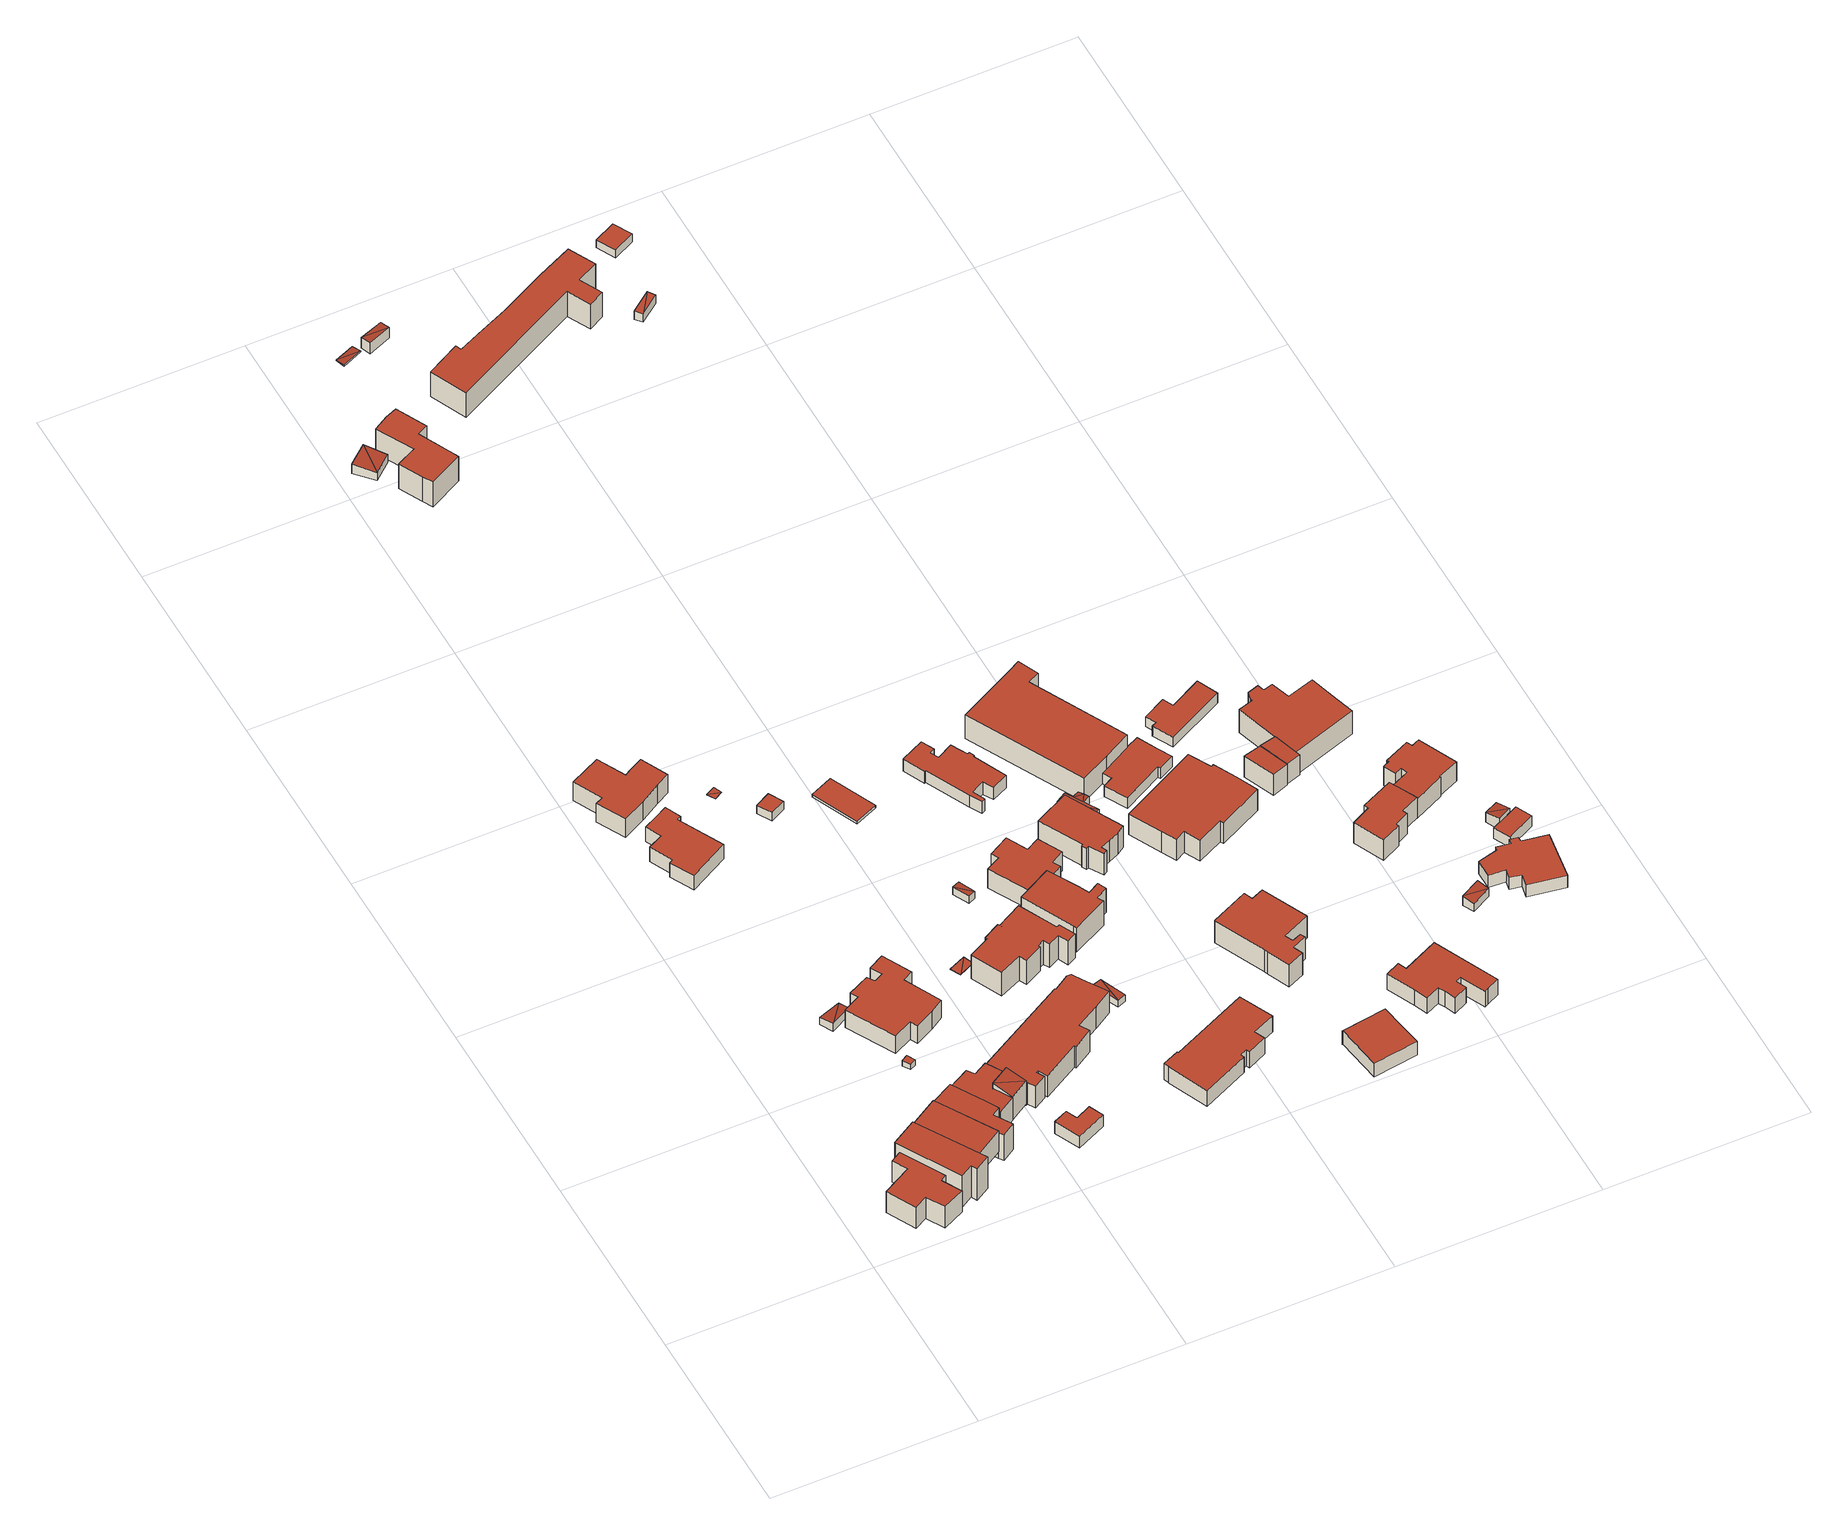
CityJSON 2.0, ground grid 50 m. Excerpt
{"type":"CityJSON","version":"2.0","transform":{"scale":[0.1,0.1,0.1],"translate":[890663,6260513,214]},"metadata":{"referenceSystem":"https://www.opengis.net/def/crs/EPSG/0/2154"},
"CityObjects":{
"building1":{"type":"Building","attributes":{"class":"Building"},"children":["building1-1"]},
"building1-1":{"type":"BuildingPart","parents":["building1"],"geometry":[{"type":"Solid","lod":"2.2","boundaries":[[[[0,1,2,3,4,5,6,7,8,9]],[[10,11,12,13,14,15,16,17,18,19]],[[19,18,8,9]],[[18,17,7,8]],[[17,16,6,7]],[[16,15,5,6]],[[15,14,4,5]],[[14,13,3,4]],[[13,12,2,3]],[[12,11,1,2]],[[11,10,0,1]],[[10,19,9,0]]]],"semantics":{"surfaces":[{"type":"GroundSurface"},{"type":"RoofSurface"},{"type":"WallSurface","on_footprint_edge":true}],"values":[[0,1,2,2,2,2,2,2,2,2,2,2]]}}]},
"building2":{"type":"Building","attributes":{"class":"Building"},"children":["building2-1"]},
"building2-1":{"type":"BuildingPart","parents":["building2"],"geometry":[{"type":"Solid","lod":"2.2","boundaries":[[[[20,21,22,23,24,25]],[[26,27,28,29,30,31]],[[31,30,24,25]],[[30,29,23,24]],[[29,28,22,23]],[[28,27,21,22]],[[27,26,20,21]],[[26,31,25,20]]]],"semantics":{"surfaces":[{"type":"GroundSurface"},{"type":"RoofSurface"},{"type":"WallSurface","on_footprint_edge":true}],"values":[[0,1,2,2,2,2,2,2]]}}]},
"building3":{"type":"Building","attributes":{"class":"Building"},"children":["building3-1"]},
"building3-1":{"type":"BuildingPart","parents":["building3"],"geometry":[{"type":"Solid","lod":"2.2","boundaries":[[[[32,33,34,35]],[[36,37,38,39]],[[39,38,34,35]],[[38,37,33,34]],[[37,36,32,33]],[[36,39,35,32]]]],"semantics":{"surfaces":[{"type":"GroundSurface"},{"type":"RoofSurface"},{"type":"WallSurface","on_footprint_edge":true}],"values":[[0,1,2,2,2,2]]}}]},
"building4":{"type":"Building","attributes":{"class":"Building"},"children":["building4-1"]},
"building4-1":{"type":"BuildingPart","parents":["building4"],"geometry":[{"type":"Solid","lod":"2.2","boundaries":[[[[40,41,42,43,44,45,46,47]],[[48,49,50,51,52,53,54,55]],[[55,54,46,47]],[[54,53,45,46]],[[53,52,44,45]],[[52,51,43,44]],[[51,50,42,43]],[[50,49,41,42]],[[49,48,40,41]],[[48,55,47,40]]]],"semantics":{"surfaces":[{"type":"GroundSurface"},{"type":"RoofSurface"},{"type":"WallSurface","on_footprint_edge":true}],"values":[[0,1,2,2,2,2,2,2,2,2]]}}]},
"building5":{"type":"Building","attributes":{"class":"Building"},"children":["building5-1"]},
"building5-1":{"type":"BuildingPart","parents":["building5"],"geometry":[{"type":"Solid","lod":"2.2","boundaries":[[[[56,57,58]],[[59,58,57]],[[60,61,62,63]],[[59,57,62,63]],[[57,56,61,62]],[[56,58,60,61]],[[58,59,63,60]]]],"semantics":{"surfaces":[{"type":"RoofSurface","rf_azimuth":106.71,"rf_slope":6.25},{"type":"GroundSurface"},{"type":"WallSurface","on_footprint_edge":true}],"values":[[0,0,1,2,2,2,2]]}}]},
"building6":{"type":"Building","attributes":{"class":"Building"},"children":["building6-1"]},
"building6-1":{"type":"BuildingPart","parents":["building6"],"geometry":[{"type":"Solid","lod":"2.2","boundaries":[[[[64,65,66,67]],[[68,69,70,71]],[[71,70,66,67]],[[70,69,65,66]],[[69,68,64,65]],[[68,71,67,64]]]],"semantics":{"surfaces":[{"type":"GroundSurface"},{"type":"RoofSurface"},{"type":"WallSurface","on_footprint_edge":true}],"values":[[0,1,2,2,2,2]]}}]},
"building7":{"type":"Building","attributes":{"class":"Building"},"children":["building7-1"]},
"building7-1":{"type":"BuildingPart","parents":["building7"],"geometry":[{"type":"Solid","lod":"2.2","boundaries":[[[[72,73,74,75,76,77,47,46,78,79]],[[80,81,82,83,84,85,86,87,88,89]],[[89,88,78,79]],[[88,87,46,78]],[[87,86,47,46]],[[86,85,77,47]],[[85,84,76,77]],[[84,83,75,76]],[[83,82,74,75]],[[82,81,73,74]],[[81,80,72,73]],[[80,89,79,72]]]],"semantics":{"surfaces":[{"type":"GroundSurface"},{"type":"RoofSurface"},{"type":"WallSurface","on_footprint_edge":true}],"values":[[0,1,2,2,2,2,2,2,2,2,2,2]]}}]},
"building8":{"type":"Building","attributes":{"class":"Building"},"children":["building8-1"]},
"building8-1":{"type":"BuildingPart","parents":["building8"],"geometry":[{"type":"Solid","lod":"2.2","boundaries":[[[[90,91,92,93,94,95,96,97,98,99,100]],[[101,102,103,104,105,106,107,108,109,110,111]],[[111,110,99,100]],[[110,109,98,99]],[[109,108,97,98]],[[108,107,96,97]],[[107,106,95,96]],[[106,105,94,95]],[[105,104,93,94]],[[104,103,92,93]],[[103,102,91,92]],[[102,101,90,91]],[[101,111,100,90]]]],"semantics":{"surfaces":[{"type":"GroundSurface"},{"type":"RoofSurface"},{"type":"WallSurface","on_footprint_edge":true}],"values":[[0,1,2,2,2,2,2,2,2,2,2,2,2]]}}]},
"building9":{"type":"Building","attributes":{"class":"Building"},"children":["building9-1"]},
"building9-1":{"type":"BuildingPart","parents":["building9"],"geometry":[{"type":"Solid","lod":"2.2","boundaries":[[[[112,113,114,115,116,117,118,119,120,121,122,123,124,125,126]],[[127,128,129,130,131,132,133,134,135,136,137,138,139,140,141]],[[141,140,125,126]],[[140,139,124,125]],[[139,138,123,124]],[[138,137,122,123]],[[137,136,121,122]],[[136,135,120,121]],[[135,134,119,120]],[[134,133,118,119]],[[133,132,117,118]],[[132,131,116,117]],[[131,130,115,116]],[[130,129,114,115]],[[129,128,113,114]],[[128,127,112,113]],[[127,141,126,112]]]],"semantics":{"surfaces":[{"type":"GroundSurface"},{"type":"RoofSurface"},{"type":"WallSurface","on_footprint_edge":true}],"values":[[0,1,2,2,2,2,2,2,2,2,2,2,2,2,2,2,2]]}}]},
"building10":{"type":"Building","attributes":{"class":"Building"},"children":["building10-1"]},
"building10-1":{"type":"BuildingPart","parents":["building10"],"geometry":[{"type":"Solid","lod":"2.2","boundaries":[[[[142,143,144,145,146,147,148,149,150,151,152]],[[153,154,155,156,157,158,159,160,161,162,163]],[[163,162,151,152]],[[162,161,150,151]],[[161,160,149,150]],[[160,159,148,149]],[[159,158,147,148]],[[158,157,146,147]],[[157,156,145,146]],[[156,155,144,145]],[[155,154,143,144]],[[154,153,142,143]],[[153,163,152,142]]]],"semantics":{"surfaces":[{"type":"GroundSurface"},{"type":"RoofSurface"},{"type":"WallSurface","on_footprint_edge":true}],"values":[[0,1,2,2,2,2,2,2,2,2,2,2,2]]}}]},
"building11":{"type":"Building","attributes":{"class":"Building"},"children":["building11-1"]},
"building11-1":{"type":"BuildingPart","parents":["building11"],"geometry":[{"type":"Solid","lod":"2.2","boundaries":[[[[164,165,166]],[[167,166,165]],[[168,169,170,171]],[[167,165,170,171]],[[165,164,169,170]],[[164,166,168,169]],[[166,167,171,168]]]],"semantics":{"surfaces":[{"type":"RoofSurface","rf_azimuth":301.93,"rf_slope":14.39},{"type":"GroundSurface"},{"type":"WallSurface","on_footprint_edge":true}],"values":[[0,0,1,2,2,2,2]]}}]},
"building12":{"type":"Building","attributes":{"class":"Building"},"children":["building12-1"]},
"building12-1":{"type":"BuildingPart","parents":["building12"],"geometry":[{"type":"Solid","lod":"2.2","boundaries":[[[[172,173,174,175,176,177]],[[178,179,180,181,182,183]],[[183,182,176,177]],[[182,181,175,176]],[[181,180,174,175]],[[180,179,173,174]],[[179,178,172,173]],[[178,183,177,172]]]],"semantics":{"surfaces":[{"type":"GroundSurface"},{"type":"RoofSurface"},{"type":"WallSurface","on_footprint_edge":true}],"values":[[0,1,2,2,2,2,2,2]]}}]},
"building13":{"type":"Building","attributes":{"class":"Building"},"children":["building13-1"]},
"building13-1":{"type":"BuildingPart","parents":["building13"],"geometry":[{"type":"Solid","lod":"2.2","boundaries":[[[[184,185,186]],[[187,186,185]],[[186,184,188,189]],[[187,185,188,189]],[[185,184,188]],[[187,189,186]]]],"semantics":{"surfaces":[{"type":"RoofSurface","rf_azimuth":44.64,"rf_slope":2.8},{"type":"GroundSurface"},{"type":"WallSurface","on_footprint_edge":true}],"values":[[0,0,1,2,2,2]]}}]},
"building14":{"type":"Building","attributes":{"class":"Building"},"children":["building14-1"]},
"building14-1":{"type":"BuildingPart","parents":["building14"],"geometry":[{"type":"Solid","lod":"2.2","boundaries":[[[[190,191,192,193,194,195,196,197,198,199,200,201,202,203,204,205,206,207,208,209]],[[210,211,212,213,214,215,216,217,218,219,220,221,222,223,224,225,226,227,228,229]],[[229,228,208,209]],[[228,227,207,208]],[[227,226,206,207]],[[226,225,205,206]],[[225,224,204,205]],[[224,223,203,204]],[[223,222,202,203]],[[222,221,201,202]],[[221,220,200,201]],[[220,219,199,200]],[[219,218,198,199]],[[218,217,197,198]],[[217,216,196,197]],[[216,215,195,196]],[[215,214,194,195]],[[214,213,193,194]],[[213,212,192,193]],[[212,211,191,192]],[[211,210,190,191]],[[210,229,209,190]]]],"semantics":{"surfaces":[{"type":"GroundSurface"},{"type":"RoofSurface"},{"type":"WallSurface","on_footprint_edge":true}],"values":[[0,1,2,2,2,2,2,2,2,2,2,2,2,2,2,2,2,2,2,2,2,2]]}}]},
"building15":{"type":"Building","attributes":{"class":"Building"},"children":["building15-1"]},
"building15-1":{"type":"BuildingPart","parents":["building15"],"geometry":[{"type":"Solid","lod":"2.2","boundaries":[[[[230,231,232]],[[233,232,231]],[[234,235,236,237]],[[233,231,236,237]],[[231,230,235,236]],[[230,232,234,235]],[[232,233,237,234]]]],"semantics":{"surfaces":[{"type":"RoofSurface","rf_azimuth":112.32,"rf_slope":1.41},{"type":"GroundSurface"},{"type":"WallSurface","on_footprint_edge":true}],"values":[[0,0,1,2,2,2,2]]}}]},
"building16":{"type":"Building","attributes":{"class":"Building"},"children":["building16-1"]},
"building16-1":{"type":"BuildingPart","parents":["building16"],"geometry":[{"type":"Solid","lod":"2.2","boundaries":[[[[238,239,240,241]],[[242,243,244,245]],[[245,244,240,241]],[[244,243,239,240]],[[243,242,238,239]],[[242,245,241,238]]]],"semantics":{"surfaces":[{"type":"GroundSurface"},{"type":"RoofSurface"},{"type":"WallSurface","on_footprint_edge":true}],"values":[[0,1,2,2,2,2]]}}]},
"building17":{"type":"Building","attributes":{"class":"Building"},"children":["building17-1"]},
"building17-1":{"type":"BuildingPart","parents":["building17"],"geometry":[{"type":"Solid","lod":"2.2","boundaries":[[[[246,247,248]],[[249,246,248]],[[250,251,252,253]],[[248,247,252,253]],[[247,246,251,252]],[[246,249,250,251]],[[249,248,253,250]]]],"semantics":{"surfaces":[{"type":"RoofSurface","rf_azimuth":301.26,"rf_slope":8},{"type":"GroundSurface"},{"type":"WallSurface","on_footprint_edge":true}],"values":[[0,0,1,2,2,2,2]]}}]},
"building18":{"type":"Building","attributes":{"class":"Building"},"children":["building18-1"]},
"building18-1":{"type":"BuildingPart","parents":["building18"],"geometry":[{"type":"Solid","lod":"2.2","boundaries":[[[[254,255,256,257,258,259,260,261,262,263,264,265,266,267,268,269,270,271,272,273]],[[274,275,276,277,278,279,280,281,282,283,284,285,286,287,288,289,290,291,292,293]],[[293,292,272,273]],[[292,291,271,272]],[[291,290,270,271]],[[290,289,269,270]],[[289,288,268,269]],[[288,287,267,268]],[[287,286,266,267]],[[286,285,265,266]],[[285,284,264,265]],[[284,283,263,264]],[[283,282,262,263]],[[282,281,261,262]],[[281,280,260,261]],[[280,279,259,260]],[[279,278,258,259]],[[278,277,257,258]],[[277,276,256,257]],[[276,275,255,256]],[[275,274,254,255]],[[274,293,273,254]]]],"semantics":{"surfaces":[{"type":"GroundSurface"},{"type":"RoofSurface"},{"type":"WallSurface","on_footprint_edge":true}],"values":[[0,1,2,2,2,2,2,2,2,2,2,2,2,2,2,2,2,2,2,2,2,2]]}}]},
"building19":{"type":"Building","attributes":{"class":"Building"},"children":["building19-1"]},
"building19-1":{"type":"BuildingPart","parents":["building19"],"geometry":[{"type":"Solid","lod":"2.2","boundaries":[[[[294,295,296,297,298,299,300,301,302,303,304]],[[305,306,307,308,309,310,311,312,313,314,315]],[[315,314,303,304]],[[314,313,302,303]],[[313,312,301,302]],[[312,311,300,301]],[[311,310,299,300]],[[310,309,298,299]],[[309,308,297,298]],[[308,307,296,297]],[[307,306,295,296]],[[306,305,294,295]],[[305,315,304,294]]]],"semantics":{"surfaces":[{"type":"GroundSurface"},{"type":"RoofSurface"},{"type":"WallSurface","on_footprint_edge":true}],"values":[[0,1,2,2,2,2,2,2,2,2,2,2,2]]}}]},
"building20":{"type":"Building","attributes":{"class":"Building"},"children":["building20-1"]},
"building20-1":{"type":"BuildingPart","parents":["building20"],"geometry":[{"type":"Solid","lod":"2.2","boundaries":[[[[316,317,318]],[[319,318,317]],[[320,321,322,323]],[[319,317,322,323]],[[317,316,321,322]],[[316,318,320,321]],[[318,319,323,320]]]],"semantics":{"surfaces":[{"type":"RoofSurface","rf_azimuth":19.75,"rf_slope":4.86},{"type":"GroundSurface"},{"type":"WallSurface","on_footprint_edge":true}],"values":[[0,0,1,2,2,2,2]]}}]},
"building21":{"type":"Building","attributes":{"class":"Building"},"children":["building21-1"]},
"building21-1":{"type":"BuildingPart","parents":["building21"],"geometry":[{"type":"Solid","lod":"2.2","boundaries":[[[[324,325,326,327]],[[328,329,330,331]],[[331,330,326,327]],[[330,329,325,326]],[[329,328,324,325]],[[328,331,327,324]]]],"semantics":{"surfaces":[{"type":"GroundSurface"},{"type":"RoofSurface"},{"type":"WallSurface","on_footprint_edge":true}],"values":[[0,1,2,2,2,2]]}}]},
"building22":{"type":"Building","attributes":{"class":"Building"},"children":["building22-1"]},
"building22-1":{"type":"BuildingPart","parents":["building22"],"geometry":[{"type":"Solid","lod":"2.2","boundaries":[[[[332,333,334]],[[335,332,334]],[[336,337,338,339]],[[334,333,338,339]],[[333,332,337,338]],[[332,335,336,337]],[[335,334,339,336]]]],"semantics":{"surfaces":[{"type":"RoofSurface","rf_azimuth":303.76,"rf_slope":5.21},{"type":"GroundSurface"},{"type":"WallSurface","on_footprint_edge":true}],"values":[[0,0,1,2,2,2,2]]}}]},
"building23":{"type":"Building","attributes":{"class":"Building"},"children":["building23-1"]},
"building23-1":{"type":"BuildingPart","parents":["building23"],"geometry":[{"type":"Solid","lod":"2.2","boundaries":[[[[340,341,342]],[[343,340,342]],[[343,344,345,346]],[[342,341,345,346]],[[341,340,344,345]],[[340,343,344]],[[342,346,343]]]],"semantics":{"surfaces":[{"type":"RoofSurface","rf_azimuth":98.17,"rf_slope":5.71},{"type":"GroundSurface"},{"type":"WallSurface","on_footprint_edge":true}],"values":[[0,0,1,2,2,2,2]]}}]},
"building24":{"type":"Building","attributes":{"class":"Building"},"children":["building24-1"]},
"building24-1":{"type":"BuildingPart","parents":["building24"],"geometry":[{"type":"Solid","lod":"2.2","boundaries":[[[[347,348,349,350,351,352,353,354,355,356,357,358,359,360]],[[361,362,363,364,365,366,367,368,369,370,371,372,373,374]],[[374,373,359,360]],[[373,372,358,359]],[[372,371,357,358]],[[371,370,356,357]],[[370,369,355,356]],[[369,368,354,355]],[[368,367,353,354]],[[367,366,352,353]],[[366,365,351,352]],[[365,364,350,351]],[[364,363,349,350]],[[363,362,348,349]],[[362,361,347,348]],[[361,374,360,347]]]],"semantics":{"surfaces":[{"type":"GroundSurface"},{"type":"RoofSurface"},{"type":"WallSurface","on_footprint_edge":true}],"values":[[0,1,2,2,2,2,2,2,2,2,2,2,2,2,2,2]]}}]},
"building25":{"type":"Building","attributes":{"class":"Building"},"children":["building25-1"]},
"building25-1":{"type":"BuildingPart","parents":["building25"],"geometry":[{"type":"Solid","lod":"2.2","boundaries":[[[[375,376,377,378,379,380,381,382,383,384,385]],[[386,387,388,389,390,391,392,393,394,395,396]],[[396,395,384,385]],[[395,394,383,384]],[[394,393,382,383]],[[393,392,381,382]],[[392,391,380,381]],[[391,390,379,380]],[[390,389,378,379]],[[389,388,377,378]],[[388,387,376,377]],[[387,386,375,376]],[[386,396,385,375]]]],"semantics":{"surfaces":[{"type":"GroundSurface"},{"type":"RoofSurface"},{"type":"WallSurface","on_footprint_edge":true}],"values":[[0,1,2,2,2,2,2,2,2,2,2,2,2]]}}]},
"building26":{"type":"Building","attributes":{"class":"Building"},"children":["building26-1"]},
"building26-1":{"type":"BuildingPart","parents":["building26"],"geometry":[{"type":"Solid","lod":"2.2","boundaries":[[[[397,398,399,400,401,402,403,404,405,406,407,408,409,410]],[[411,412,413,414,415,416,417,418,419,420,421,422,423,424]],[[424,423,409,410]],[[423,422,408,409]],[[422,421,407,408]],[[421,420,406,407]],[[420,419,405,406]],[[419,418,404,405]],[[418,417,403,404]],[[417,416,402,403]],[[416,415,401,402]],[[415,414,400,401]],[[414,413,399,400]],[[413,412,398,399]],[[412,411,397,398]],[[411,424,410,397]]]],"semantics":{"surfaces":[{"type":"GroundSurface"},{"type":"RoofSurface"},{"type":"WallSurface","on_footprint_edge":true}],"values":[[0,1,2,2,2,2,2,2,2,2,2,2,2,2,2,2]]}}]},
"building27":{"type":"Building","attributes":{"class":"Building"},"children":["building27-1"]},
"building27-1":{"type":"BuildingPart","parents":["building27"],"geometry":[{"type":"Solid","lod":"2.2","boundaries":[[[[425,426,427]],[[428,425,427]],[[429,430,431,432]],[[427,426,431,432]],[[426,425,430,431]],[[425,428,429,430]],[[428,427,432,429]]]],"semantics":{"surfaces":[{"type":"RoofSurface","rf_azimuth":90.4,"rf_slope":5.09},{"type":"GroundSurface"},{"type":"WallSurface","on_footprint_edge":true}],"values":[[0,0,1,2,2,2,2]]}}]},
"building28":{"type":"Building","attributes":{"class":"Building"},"children":["building28-1"]},
"building28-1":{"type":"BuildingPart","parents":["building28"],"geometry":[{"type":"Solid","lod":"2.2","boundaries":[[[[433,434,435,436,437,438,439,440,441,442,443,444,445,446,447,448,449,450,451]],[[452,453,454,455,456,457,458,459,460,461,462,463,464,465,466,467,468,469,470]],[[470,469,450,451]],[[469,468,449,450]],[[468,467,448,449]],[[467,466,447,448]],[[466,465,446,447]],[[465,464,445,446]],[[464,463,444,445]],[[463,462,443,444]],[[462,461,442,443]],[[461,460,441,442]],[[460,459,440,441]],[[459,458,439,440]],[[458,457,438,439]],[[457,456,437,438]],[[456,455,436,437]],[[455,454,435,436]],[[454,453,434,435]],[[453,452,433,434]],[[452,470,451,433]]]],"semantics":{"surfaces":[{"type":"GroundSurface"},{"type":"RoofSurface"},{"type":"WallSurface","on_footprint_edge":true}],"values":[[0,1,2,2,2,2,2,2,2,2,2,2,2,2,2,2,2,2,2,2,2]]}}]},
"building29":{"type":"Building","attributes":{"class":"Building"},"children":["building29-1"]},
"building29-1":{"type":"BuildingPart","parents":["building29"],"geometry":[{"type":"Solid","lod":"2.2","boundaries":[[[[471,472,473,474,475,476,477,478,479,480,481,482]],[[483,484,485,486,487,488,489,490,491,492,493,494]],[[494,493,481,482]],[[493,492,480,481]],[[492,491,479,480]],[[491,490,478,479]],[[490,489,477,478]],[[489,488,476,477]],[[488,487,475,476]],[[487,486,474,475]],[[486,485,473,474]],[[485,484,472,473]],[[484,483,471,472]],[[483,494,482,471]]]],"semantics":{"surfaces":[{"type":"GroundSurface"},{"type":"RoofSurface"},{"type":"WallSurface","on_footprint_edge":true}],"values":[[0,1,2,2,2,2,2,2,2,2,2,2,2,2]]}}]},
"building30":{"type":"Building","attributes":{"class":"Building"},"children":["building30-1"]},
"building30-1":{"type":"BuildingPart","parents":["building30"],"geometry":[{"type":"Solid","lod":"2.2","boundaries":[[[[495,496,497]],[[498,495,497]],[[499,500,501,502]],[[497,496,501,502]],[[496,495,500,501]],[[495,498,499,500]],[[498,497,502,499]]]],"semantics":{"surfaces":[{"type":"RoofSurface","rf_azimuth":178.12,"rf_slope":8.8},{"type":"GroundSurface"},{"type":"WallSurface","on_footprint_edge":true}],"values":[[0,0,1,2,2,2,2]]}}]},
"building31":{"type":"Building","attributes":{"class":"Building"},"children":["building31-1"]},
"building31-1":{"type":"BuildingPart","parents":["building31"],"geometry":[{"type":"Solid","lod":"2.2","boundaries":[[[[503,504,505,506,507,508]],[[509,510,511,512,513,514]],[[514,513,507,508]],[[513,512,506,507]],[[512,511,505,506]],[[511,510,504,505]],[[510,509,503,504]],[[509,514,508,503]]]],"semantics":{"surfaces":[{"type":"GroundSurface"},{"type":"RoofSurface"},{"type":"WallSurface","on_footprint_edge":true}],"values":[[0,1,2,2,2,2,2,2]]}}]},
"building32":{"type":"Building","attributes":{"class":"Building"},"children":["building32-1"]},
"building32-1":{"type":"BuildingPart","parents":["building32"],"geometry":[{"type":"Solid","lod":"2.2","boundaries":[[[[515,516,517]],[[518,515,517]],[[519,518,517]],[[520,521,522,523,524]],[[517,516,523,524]],[[516,515,522,523]],[[515,518,521,522]],[[518,519,520,521]],[[519,517,524,520]]]],"semantics":{"surfaces":[{"type":"RoofSurface","rf_azimuth":101.06,"rf_slope":10.84},{"type":"GroundSurface"},{"type":"WallSurface","on_footprint_edge":true}],"values":[[0,0,0,1,2,2,2,2,2]]}}]},
"building33":{"type":"Building","attributes":{"class":"Building"},"children":["building33-1"]},
"building33-1":{"type":"BuildingPart","parents":["building33"],"geometry":[{"type":"Solid","lod":"2.2","boundaries":[[[[525,526,527,528,529,530,531,532,533,534,535,536,537,538,539]],[[540,541,542,543,544,545,546,547,548,549,550,551,552,553,554]],[[554,553,538,539]],[[553,552,537,538]],[[552,551,536,537]],[[551,550,535,536]],[[550,549,534,535]],[[549,548,533,534]],[[548,547,532,533]],[[547,546,531,532]],[[546,545,530,531]],[[545,544,529,530]],[[544,543,528,529]],[[543,542,527,528]],[[542,541,526,527]],[[541,540,525,526]],[[540,554,539,525]]]],"semantics":{"surfaces":[{"type":"GroundSurface"},{"type":"RoofSurface"},{"type":"WallSurface","on_footprint_edge":true}],"values":[[0,1,2,2,2,2,2,2,2,2,2,2,2,2,2,2,2]]}}]},
"building34":{"type":"Building","attributes":{"class":"Building"},"children":["building34-1"]},
"building34-1":{"type":"BuildingPart","parents":["building34"],"geometry":[{"type":"Solid","lod":"2.2","boundaries":[[[[555,556,557,558,559,560,561,562,563,564,565,566,567]],[[568,569,570,571,572,573,574,575,576,577,578,579,580]],[[580,579,566,567]],[[579,578,565,566]],[[578,577,564,565]],[[577,576,563,564]],[[576,575,562,563]],[[575,574,561,562]],[[574,573,560,561]],[[573,572,559,560]],[[572,571,558,559]],[[571,570,557,558]],[[570,569,556,557]],[[569,568,555,556]],[[568,580,567,555]]]],"semantics":{"surfaces":[{"type":"GroundSurface"},{"type":"RoofSurface"},{"type":"WallSurface","on_footprint_edge":true}],"values":[[0,1,2,2,2,2,2,2,2,2,2,2,2,2,2]]}}]},
"building35":{"type":"Building","attributes":{"class":"Building"},"children":["building35-1"]},
"building35-1":{"type":"BuildingPart","parents":["building35"],"geometry":[{"type":"Solid","lod":"2.2","boundaries":[[[[581,582,583,584,585,586,587,588]],[[589,590,591,592,593,594,595,596]],[[596,595,587,588]],[[595,594,586,587]],[[594,593,585,586]],[[593,592,584,585]],[[592,591,583,584]],[[591,590,582,583]],[[590,589,581,582]],[[589,596,588,581]]]],"semantics":{"surfaces":[{"type":"GroundSurface"},{"type":"RoofSurface"},{"type":"WallSurface","on_footprint_edge":true}],"values":[[0,1,2,2,2,2,2,2,2,2]]}}]},
"building36":{"type":"Building","attributes":{"class":"Building"},"children":["building36-1"]},
"building36-1":{"type":"BuildingPart","parents":["building36"],"geometry":[{"type":"Solid","lod":"2.2","boundaries":[[[[597,598,599,600,601,602,603,604,605,606,607]],[[608,609,610,611,612,613,614,615,616,617,618]],[[618,617,606,607]],[[617,616,605,606]],[[616,615,604,605]],[[615,614,603,604]],[[614,613,602,603]],[[613,612,601,602]],[[612,611,600,601]],[[611,610,599,600]],[[610,609,598,599]],[[609,608,597,598]],[[608,618,607,597]]]],"semantics":{"surfaces":[{"type":"GroundSurface"},{"type":"RoofSurface"},{"type":"WallSurface","on_footprint_edge":true}],"values":[[0,1,2,2,2,2,2,2,2,2,2,2,2]]}}]},
"building37":{"type":"Building","attributes":{"class":"Building"},"children":["building37-1"]},
"building37-1":{"type":"BuildingPart","parents":["building37"],"geometry":[{"type":"Solid","lod":"2.2","boundaries":[[[[619,620,621,622,623,624,625,626,627,628,629,630]],[[631,632,633,634,635,636,637,638,639,640,641,642]],[[642,641,629,630]],[[641,640,628,629]],[[640,639,627,628]],[[639,638,626,627]],[[638,637,625,626]],[[637,636,624,625]],[[636,635,623,624]],[[635,634,622,623]],[[634,633,621,622]],[[633,632,620,621]],[[632,631,619,620]],[[631,642,630,619]]]],"semantics":{"surfaces":[{"type":"GroundSurface"},{"type":"RoofSurface"},{"type":"WallSurface","on_footprint_edge":true}],"values":[[0,1,2,2,2,2,2,2,2,2,2,2,2,2]]}}]},
"building38":{"type":"Building","attributes":{"class":"Building"},"children":["building38-1"]},
"building38-1":{"type":"BuildingPart","parents":["building38"],"geometry":[{"type":"Solid","lod":"2.2","boundaries":[[[[643,644,645,646,647,648,649,650,651,652,653,654,655,656,657]],[[658,659,660,661,662,663,664,665,666,667,668,669,670,671,672]],[[672,671,656,657]],[[671,670,655,656]],[[670,669,654,655]],[[669,668,653,654]],[[668,667,652,653]],[[667,666,651,652]],[[666,665,650,651]],[[665,664,649,650]],[[664,663,648,649]],[[663,662,647,648]],[[662,661,646,647]],[[661,660,645,646]],[[660,659,644,645]],[[659,658,643,644]],[[658,672,657,643]]]],"semantics":{"surfaces":[{"type":"GroundSurface"},{"type":"RoofSurface"},{"type":"WallSurface","on_footprint_edge":true}],"values":[[0,1,2,2,2,2,2,2,2,2,2,2,2,2,2,2,2]]}}]},
"building39":{"type":"Building","attributes":{"class":"Building"},"children":["building39-1"]},
"building39-1":{"type":"BuildingPart","parents":["building39"],"geometry":[{"type":"Solid","lod":"2.2","boundaries":[[[[673,674,675]],[[676,675,674]],[[677,678,679,680]],[[676,674,679,680]],[[674,673,678,679]],[[673,675,677,678]],[[675,676,680,677]]]],"semantics":{"surfaces":[{"type":"RoofSurface","rf_azimuth":317.1,"rf_slope":0.675},{"type":"GroundSurface"},{"type":"WallSurface","on_footprint_edge":true}],"values":[[0,0,1,2,2,2,2]]}}]},
"building40":{"type":"Building","attributes":{"class":"Building"},"children":["building40-1"]},
"building40-1":{"type":"BuildingPart","parents":["building40"],"geometry":[{"type":"Solid","lod":"2.2","boundaries":[[[[681,682,683,684]],[[685,686,687,688]],[[688,687,683,684]],[[687,686,682,683]],[[686,685,681,682]],[[685,688,684,681]]]],"semantics":{"surfaces":[{"type":"GroundSurface"},{"type":"RoofSurface"},{"type":"WallSurface","on_footprint_edge":true}],"values":[[0,1,2,2,2,2]]}}]},
"building41":{"type":"Building","attributes":{"class":"Building"},"children":["building41-1"]},
"building41-1":{"type":"BuildingPart","parents":["building41"],"geometry":[{"type":"Solid","lod":"2.2","boundaries":[[[[689,690,691,692,693,694,695,696]],[[697,698,699,700,701,702,703,704]],[[704,703,695,696]],[[703,702,694,695]],[[702,701,693,694]],[[701,700,692,693]],[[700,699,691,692]],[[699,698,690,691]],[[698,697,689,690]],[[697,704,696,689]]]],"semantics":{"surfaces":[{"type":"GroundSurface"},{"type":"RoofSurface"},{"type":"WallSurface","on_footprint_edge":true}],"values":[[0,1,2,2,2,2,2,2,2,2]]}}]},
"building42":{"type":"Building","attributes":{"class":"Building"},"children":["building42-1"]},
"building42-1":{"type":"BuildingPart","parents":["building42"],"geometry":[{"type":"Solid","lod":"2.2","boundaries":[[[[705,706,707,708]],[[709,710,711,712]],[[712,711,707,708]],[[711,710,706,707]],[[710,709,705,706]],[[709,712,708,705]]]],"semantics":{"surfaces":[{"type":"GroundSurface"},{"type":"RoofSurface"},{"type":"WallSurface","on_footprint_edge":true}],"values":[[0,1,2,2,2,2]]}}]},
"building43":{"type":"Building","attributes":{"class":"Building"},"children":["building43-1"]},
"building43-1":{"type":"BuildingPart","parents":["building43"],"geometry":[{"type":"Solid","lod":"2.2","boundaries":[[[[713,714,715,716]],[[717,718,719,720]],[[720,719,715,716]],[[719,718,714,715]],[[718,717,713,714]],[[717,720,716,713]]]],"semantics":{"surfaces":[{"type":"GroundSurface"},{"type":"RoofSurface"},{"type":"WallSurface","on_footprint_edge":true}],"values":[[0,1,2,2,2,2]]}}]},
"building44":{"type":"Building","attributes":{"class":"Building"},"children":["building44-1"]},
"building44-1":{"type":"BuildingPart","parents":["building44"],"geometry":[{"type":"Solid","lod":"2.2","boundaries":[[[[721,722,723,724,725,726,727,728,729,730]],[[731,732,733,734,735,736,737,738,739,740]],[[740,739,729,730]],[[739,738,728,729]],[[738,737,727,728]],[[737,736,726,727]],[[736,735,725,726]],[[735,734,724,725]],[[734,733,723,724]],[[733,732,722,723]],[[732,731,721,722]],[[731,740,730,721]]]],"semantics":{"surfaces":[{"type":"GroundSurface"},{"type":"RoofSurface"},{"type":"WallSurface","on_footprint_edge":true}],"values":[[0,1,2,2,2,2,2,2,2,2,2,2]]}}]},
"building45":{"type":"Building","attributes":{"class":"Building"},"children":["building45-1"]},
"building45-1":{"type":"BuildingPart","parents":["building45"],"geometry":[{"type":"Solid","lod":"2.2","boundaries":[[[[741,742,743]],[[744,741,743]],[[745,746,747,748]],[[743,742,747,748]],[[742,741,746,747]],[[741,744,745,746]],[[744,743,748,745]]]],"semantics":{"surfaces":[{"type":"RoofSurface","rf_azimuth":298.56,"rf_slope":10.75},{"type":"GroundSurface"},{"type":"WallSurface","on_footprint_edge":true}],"values":[[0,0,1,2,2,2,2]]}}]},
"building46":{"type":"Building","attributes":{"class":"Building"},"children":["building46-1"]},
"building46-1":{"type":"BuildingPart","parents":["building46"],"geometry":[{"type":"Solid","lod":"2.2","boundaries":[[[[749,750,751,752,753,754,755,756,757,758,759,760]],[[761,762,763,764,765,766,767,768,769,770,771,772]],[[772,771,759,760]],[[771,770,758,759]],[[770,769,757,758]],[[769,768,756,757]],[[768,767,755,756]],[[767,766,754,755]],[[766,765,753,754]],[[765,764,752,753]],[[764,763,751,752]],[[763,762,750,751]],[[762,761,749,750]],[[761,772,760,749]]]],"semantics":{"surfaces":[{"type":"GroundSurface"},{"type":"RoofSurface"},{"type":"WallSurface","on_footprint_edge":true}],"values":[[0,1,2,2,2,2,2,2,2,2,2,2,2,2]]}}]},
"building47":{"type":"Building","attributes":{"class":"Building"},"children":["building47-1"]},
"building47-1":{"type":"BuildingPart","parents":["building47"],"geometry":[{"type":"Solid","lod":"2.2","boundaries":[[[[773,774,775,776,777,778,779,780,781,782,783,784,785,786]],[[787,788,789,790,791,792,793,794,795,796,797,798,799,800]],[[800,799,785,786]],[[799,798,784,785]],[[798,797,783,784]],[[797,796,782,783]],[[796,795,781,782]],[[795,794,780,781]],[[794,793,779,780]],[[793,792,778,779]],[[792,791,777,778]],[[791,790,776,777]],[[790,789,775,776]],[[789,788,774,775]],[[788,787,773,774]],[[787,800,786,773]]]],"semantics":{"surfaces":[{"type":"GroundSurface"},{"type":"RoofSurface"},{"type":"WallSurface","on_footprint_edge":true}],"values":[[0,1,2,2,2,2,2,2,2,2,2,2,2,2,2,2]]}}]},
"building48":{"type":"Building","attributes":{"class":"Building"},"children":["building48-1"]},
"building48-1":{"type":"BuildingPart","parents":["building48"],"geometry":[{"type":"Solid","lod":"2.2","boundaries":[[[[801,802,803,804,805,806,807,808,809,810,811,812,813,814]],[[815,816,817,818,819,820,821,822,823,824,825,826,827,828]],[[828,827,813,814]],[[827,826,812,813]],[[826,825,811,812]],[[825,824,810,811]],[[824,823,809,810]],[[823,822,808,809]],[[822,821,807,808]],[[821,820,806,807]],[[820,819,805,806]],[[819,818,804,805]],[[818,817,803,804]],[[817,816,802,803]],[[816,815,801,802]],[[815,828,814,801]]]],"semantics":{"surfaces":[{"type":"GroundSurface"},{"type":"RoofSurface"},{"type":"WallSurface","on_footprint_edge":true}],"values":[[0,1,2,2,2,2,2,2,2,2,2,2,2,2,2,2]]}}]},
"building49":{"type":"Building","attributes":{"class":"Building"},"children":["building49-1"]},
"building49-1":{"type":"BuildingPart","parents":["building49"],"geometry":[{"type":"Solid","lod":"2.2","boundaries":[[[[829,830,831]],[[832,829,831]],[[833,834,835,836]],[[831,830,835,836]],[[830,829,834,835]],[[829,832,833,834]],[[832,831,836,833]]]],"semantics":{"surfaces":[{"type":"RoofSurface","rf_azimuth":116.14,"rf_slope":8.77},{"type":"GroundSurface"},{"type":"WallSurface","on_footprint_edge":true}],"values":[[0,0,1,2,2,2,2]]}}]},
"building50":{"type":"Building","attributes":{"class":"Building"},"children":["building50-1"]},
"building50-1":{"type":"BuildingPart","parents":["building50"],"geometry":[{"type":"Solid","lod":"2.2","boundaries":[[[[837,838,839,840]],[[841,842,843,844]],[[844,843,839,840]],[[843,842,838,839]],[[842,841,837,838]],[[841,844,840,837]]]],"semantics":{"surfaces":[{"type":"GroundSurface"},{"type":"RoofSurface"},{"type":"WallSurface","on_footprint_edge":true}],"values":[[0,1,2,2,2,2]]}}]}
},
"vertices":[
[216,83,41],[158,188,41],[132,173,41],[151,137,41],[81,99,41],[118,29,41],[149,46,41],[174,3,41],[227,27,41],[201,74,41],[216,83,108],[158,188,108],[132,173,108],[151,137,108],[81,99,108],[118,29,108],[149,46,108],[174,3,108],[227,27,108],[201,74,108],
[237,46,33],[267,64,33],[275,50,33],[311,71,33],[213,235,33],[152,199,33],[237,46,132],[267,64,132],[275,50,132],[311,71,132],[213,235,132],[152,199,132],
[285,280,55],[212,236,55],[298,93,55],[370,137,55],[285,280,121],[212,236,121],[298,93,121],[370,137,121],
[285,280,35],[370,137,35],[378,126,35],[409,146,35],[383,188,35],[403,201,35],[387,231,35],[340,310,35],[285,280,116],[370,137,116],[378,126,116],[409,146,116],[383,188,116],[403,201,116],[387,231,116],[340,310,116],
[193,641,77],[210,610,80],[249,661,76],[261,636,79],[249,661,55],[193,641,55],[210,610,55],[261,636,55],
[320,437,62],[310,457,62],[295,448,62],[306,430,62],[320,437,79],[310,457,79],[295,448,79],[306,430,79],
[421,266,35],[467,294,35],[465,296,35],[439,339,35],[406,321,35],[393,338,35],[405,197,35],[446,222,35],[421,266,106],[467,294,106],[465,296,106],[439,339,106],[406,321,106],[393,338,106],[340,310,106],[387,231,106],[405,197,106],[446,222,106],
[80,1227,56],[107,1172,56],[98,1167,56],[128,1111,56],[225,1162,56],[169,1272,56],[179,1277,56],[162,1315,56],[130,1299,56],[98,1283,56],[117,1245,56],[80,1227,102],[107,1172,102],[98,1167,102],[128,1111,102],[225,1162,102],[169,1272,102],[179,1277,102],[162,1315,102],[130,1299,102],[98,1283,102],[117,1245,102],
[334,656,53],[323,674,53],[271,649,53],[281,631,53],[239,610,53],[302,493,53],[348,516,53],[357,498,53],[404,522,53],[436,542,53],[391,631,53],[416,644,53],[380,715,53],[342,695,53],[357,668,53],[334,656,109],[323,674,109],[271,649,109],[281,631,109],[239,610,109],[302,493,109],[348,516,109],[357,498,109],[404,522,109],[436,542,109],[391,631,109],[416,644,109],[380,715,109],[342,695,109],[357,668,109],
[27,1378,61],[63,1309,61],[120,1337,61],[169,1367,61],[202,1384,61],[170,1450,61],[136,1432,61],[121,1423,61],[86,1492,61],[11,1456,61],[46,1386,61],[27,1378,119],[63,1309,119],[120,1337,119],[169,1367,119],[202,1384,119],[170,1450,119],[136,1432,119],[121,1423,119],[86,1492,119],[11,1456,119],[46,1386,119],
[467,294,123],[421,266,123],[493,250,110],[446,222,110],[493,250,36],[467,294,36],[421,266,36],[446,222,36],
[597,157,31],[559,139,31],[547,167,31],[512,151,31],[540,89,31],[613,122,31],[597,157,68],[559,139,68],[547,167,68],[512,151,68],[540,89,68],[613,122,68],
[301,1361,52],[278,1349,53],[310,1340,52],[290,1329,53],[278,1349,52],[290,1329,52],
[508,234,32],[538,252,32],[528,270,32],[533,273,32],[545,251,32],[635,303,32],[637,299,32],[685,328,32],[671,351,32],[728,383,32],[773,411,32],[736,469,32],[722,492,32],[712,492,32],[674,468,32],[672,470,32],[439,339,32],[465,296,32],[493,250,32],[497,253,32],[508,234,100],[538,252,100],[528,270,100],[533,273,100],[545,251,100],[635,303,100],[637,299,100],[685,328,100],[671,351,100],[728,383,100],[773,411,100],[736,469,100],[722,492,100],[712,492,100],[674,468,100],[672,470,100],[439,339,100],[465,296,100],[493,250,100],[497,253,100],
[518,663,50],[530,638,50],[559,681,50],[570,656,50],[559,681,49],[518,663,49],[530,638,49],[570,656,49],
[406,1236,52],[387,1271,52],[350,1252,52],[370,1218,52],[406,1236,78],[387,1271,78],[350,1252,78],[370,1218,78],
[49,2534,120],[3,2496,119],[42,2454,111],[86,2491,112],[86,2491,88],[49,2534,88],[3,2496,88],[42,2454,88],
[749,560,51],[772,571,51],[753,610,51],[746,607,51],[700,699,51],[638,666,51],[649,644,51],[648,646,51],[636,670,51],[595,648,51],[597,643,51],[545,617,51],[581,542,51],[635,566,51],[644,549,51],[688,571,51],[685,576,51],[702,585,51],[710,570,51],[737,584,51],[749,560,127],[772,571,127],[753,610,127],[746,607,127],[700,699,127],[638,666,127],[649,644,127],[648,646,127],[636,670,127],[595,648,127],[597,643,127],[545,617,127],[581,542,127],[635,566,127],[644,549,127],[688,571,127],[685,576,127],[702,585,127],[710,570,127],[737,584,127],
[79,2424,74],[108,2367,74],[121,2343,74],[203,2385,74],[192,2409,74],[156,2482,74],[182,2495,74],[145,2569,74],[117,2558,74],[81,2537,74],[128,2448,74],[79,2424,152],[108,2367,152],[121,2343,152],[203,2385,152],[192,2409,152],[156,2482,152],[182,2495,152],[145,2569,152],[117,2558,152],[81,2537,152],[128,2448,152],
[640,866,69],[622,857,71],[659,826,69],[642,818,70],[659,826,46],[640,866,46],[622,857,46],[642,818,46],
[589,1161,41],[538,1275,41],[482,1251,41],[533,1137,41],[589,1161,49],[538,1275,49],[482,1251,49],[533,1137,49],
[790,486,56],[769,479,57],[799,419,51],[820,427,50],[820,427,30],[790,486,30],[769,479,30],[799,419,30],
[103,2770,133],[111,2747,135],[161,2768,134],[152,2790,131],[103,2770,131],[111,2747,131],[161,2768,131],
[1014,195,13],[1069,220,13],[1031,301,13],[840,215,13],[839,218,13],[799,201,13],[804,187,13],[803,187,13],[846,88,13],[961,141,13],[957,150,13],[974,157,13],[978,148,13],[1025,170,13],[1014,195,63],[1069,220,63],[1031,301,63],[840,215,63],[839,218,63],[799,201,63],[804,187,63],[803,187,63],[846,88,63],[961,141,63],[957,150,63],[974,157,63],[978,148,63],[1025,170,63],
[784,589,46],[871,632,46],[866,640,46],[863,647,46],[892,663,46],[883,684,46],[854,668,46],[842,694,46],[802,766,46],[718,722,46],[780,596,46],[784,589,123],[871,632,123],[866,640,123],[863,647,123],[892,663,123],[883,684,123],[854,668,123],[842,694,123],[802,766,123],[718,722,123],[780,596,123],
[755,742,42],[802,766,42],[806,760,42],[842,781,42],[833,799,42],[864,817,42],[850,844,42],[834,874,42],[801,857,42],[775,908,42],[725,880,42],[734,862,42],[725,858,42],[699,844,42],[755,742,102],[802,766,102],[806,760,102],[842,781,102],[833,799,102],[864,817,102],[850,844,102],[834,874,102],[801,857,102],[775,908,102],[725,880,102],[734,862,102],[725,858,102],[699,844,102],
[169,2782,159],[178,2758,161],[236,2781,159],[227,2805,157],[227,2805,127],[169,2782,127],[178,2758,127],[236,2781,127],
[788,1048,36],[796,1052,36],[782,1082,36],[814,1097,36],[829,1073,36],[868,1091,36],[830,1172,36],[833,1174,36],[827,1187,36],[822,1185,36],[801,1224,36],[762,1204,36],[752,1224,36],[764,1230,36],[749,1261,36],[692,1234,36],[717,1181,36],[720,1183,36],[772,1077,36],[788,1048,75],[796,1052,75],[782,1082,75],[814,1097,75],[829,1073,75],[868,1091,75],[830,1172,75],[833,1174,75],[827,1187,75],[822,1185,75],[801,1224,75],[762,1204,75],[752,1224,75],[764,1230,75],[749,1261,75],[692,1234,75],[717,1181,75],[720,1183,75],[772,1077,75],
[1013,822,39],[942,960,39],[857,917,39],[911,813,39],[908,811,39],[914,799,39],[920,802,39],[940,768,39],[950,774,39],[944,787,39],[969,798,39],[993,809,39],[1013,822,106],[942,960,106],[857,917,106],[911,813,106],[908,811,106],[914,799,106],[920,802,106],[940,768,106],[950,774,106],[944,787,106],[969,798,106],[993,809,106],
[1005,920,68],[963,1002,61],[939,990,57],[981,908,64],[981,908,38],[1005,920,38],[963,1002,38],[939,990,38],
[1320,28,4],[1310,85,4],[1301,143,4],[1190,127,4],[1191,126,4],[1209,12,4],[1320,28,47],[1310,85,47],[1301,143,47],[1190,127,47],[1191,126,47],[1209,12,47],
[985,958,61],[1006,969,60],[1000,983,57],[971,987,55],[993,997,54],[993,997,36],[971,987,36],[985,958,36],[1006,969,36],[1000,983,36],
[1133,369,19],[1157,315,19],[1198,333,19],[1188,356,19],[1224,372,19],[1218,384,19],[1196,375,19],[1187,394,19],[1255,425,19],[1203,536,19],[1173,523,19],[1164,545,19],[1073,503,19],[1073,501,19],[1129,380,19],[1133,369,89],[1157,315,89],[1198,333,89],[1188,356,89],[1224,372,89],[1218,384,89],[1196,375,89],[1187,394,89],[1255,425,89],[1203,536,89],[1173,523,89],[1164,545,89],[1073,503,89],[1073,501,89],[1129,380,89],
[354,2673,60],[348,2687,60],[266,2644,60],[307,2555,60],[633,2720,60],[661,2665,60],[699,2685,60],[671,2739,60],[723,2765,60],[690,2830,60],[603,2790,60],[490,2733,60],[405,2696,60],[354,2673,138],[348,2687,138],[266,2644,138],[307,2555,138],[633,2720,138],[661,2665,138],[699,2685,138],[671,2739,138],[723,2765,138],[690,2830,138],[603,2790,138],[490,2733,138],[405,2696,138],
[855,1263,32],[1000,983,32],[1073,1019,32],[1140,1055,32],[1021,1287,32],[1050,1301,32],[1027,1351,32],[997,1335,32],[855,1263,106],[1000,983,106],[1073,1019,106],[1140,1055,106],[1021,1287,106],[1050,1301,106],[1027,1351,106],[997,1335,106],
[1045,976,34],[1074,922,34],[1173,974,34],[1177,968,34],[1214,987,34],[1196,1020,34],[1171,1070,34],[1140,1055,34],[1073,1019,34],[1058,1012,34],[1070,989,34],[1045,976,68],[1074,922,68],[1173,974,68],[1177,968,68],[1214,987,68],[1196,1020,68],[1171,1070,68],[1140,1055,68],[1073,1019,68],[1058,1012,68],[1070,989,68],
[1320,791,36],[1296,844,36],[1268,898,36],[1262,895,36],[1233,949,36],[1042,852,36],[1082,774,36],[1100,739,36],[1125,752,36],[1144,714,36],[1208,745,36],[1212,737,36],[1320,791,102],[1296,844,102],[1268,898,102],[1262,895,102],[1233,949,102],[1042,852,102],[1082,774,102],[1100,739,102],[1125,752,102],[1144,714,102],[1208,745,102],[1212,737,102],
[1523,93,3],[1553,107,3],[1479,264,3],[1392,223,3],[1383,244,3],[1348,228,3],[1380,159,3],[1394,127,3],[1428,142,3],[1436,126,3],[1447,100,3],[1482,117,3],[1471,142,3],[1485,148,3],[1513,88,3],[1523,93,52],[1553,107,52],[1479,264,52],[1392,223,52],[1383,244,52],[1348,228,52],[1380,159,52],[1394,127,52],[1428,142,52],[1436,126,52],[1447,100,52],[1482,117,52],[1471,142,52],[1485,148,52],[1513,88,52],
[759,2652,81],[773,2636,81],[809,2690,81],[821,2673,81],[809,2690,55],[759,2652,55],[773,2636,55],[821,2673,55],
[1336,885,43],[1368,808,43],[1407,822,43],[1379,896,43],[1336,885,109],[1368,808,109],[1407,822,109],[1379,896,109],
[1242,1039,33],[1385,1111,33],[1362,1162,33],[1284,1122,33],[1272,1148,33],[1216,1119,33],[1229,1094,33],[1217,1088,33],[1242,1039,64],[1385,1111,64],[1362,1162,64],[1284,1122,64],[1272,1148,64],[1216,1119,64],[1229,1094,64],[1217,1088,64],
[1443,834,46],[1420,905,46],[1379,896,46],[1407,822,46],[1443,834,110],[1420,905,110],[1379,896,110],[1407,822,110],
[833,2902,53],[781,2876,53],[805,2831,53],[857,2857,53],[833,2902,78],[781,2876,78],[805,2831,78],[857,2857,78],
[1510,660,21],[1515,649,21],[1468,625,21],[1503,551,21],[1550,574,21],[1547,580,21],[1582,597,21],[1577,608,21],[1622,629,21],[1589,696,21],[1510,660,86],[1515,649,86],[1468,625,86],[1503,551,86],[1550,574,86],[1547,580,86],[1582,597,86],[1577,608,86],[1622,629,86],[1589,696,86],
[1602,372,35],[1616,345,29],[1664,371,29],[1651,398,34],[1651,398,4],[1602,372,4],[1616,345,4],[1664,371,4],
[1601,897,37],[1583,955,37],[1565,1017,37],[1498,997,37],[1482,1044,37],[1459,1037,37],[1453,1054,37],[1426,1045,37],[1422,1026,37],[1423,1021,37],[1386,1010,37],[1439,844,37],[1601,897,110],[1583,955,110],[1565,1017,110],[1498,997,110],[1482,1044,110],[1459,1037,110],[1453,1054,110],[1426,1045,110],[1422,1026,110],[1423,1021,110],[1386,1010,110],[1439,844,110],
[1781,452,5],[1782,464,5],[1761,467,5],[1760,455,5],[1726,460,5],[1724,451,5],[1674,439,5],[1674,394,5],[1716,391,5],[1712,368,5],[1740,363,5],[1735,332,5],[1826,317,5],[1844,441,5],[1781,452,43],[1782,464,43],[1761,467,43],[1760,455,43],[1726,460,43],[1724,451,43],[1674,439,43],[1674,394,43],[1716,391,43],[1712,368,43],[1740,363,43],[1735,332,43],[1826,317,43],[1844,441,43],
[1638,709,20],[1592,688,20],[1622,629,20],[1696,664,20],[1695,666,20],[1746,688,20],[1702,782,20],[1683,773,20],[1676,787,20],[1614,759,20],[1617,754,20],[1601,747,20],[1615,717,20],[1631,724,20],[1638,709,81],[1592,688,81],[1622,629,81],[1696,664,81],[1695,666,81],[1746,688,81],[1702,782,81],[1683,773,81],[1676,787,81],[1614,759,81],[1617,754,81],[1601,747,81],[1615,717,81],[1631,724,81],
[1750,556,48],[1766,522,54],[1799,538,54],[1783,572,48],[1783,572,18],[1750,556,18],[1766,522,18],[1799,538,18],
[1836,507,8],[1817,546,8],[1747,513,8],[1767,474,8],[1836,507,42],[1817,546,42],[1747,513,42],[1767,474,42]
]}
